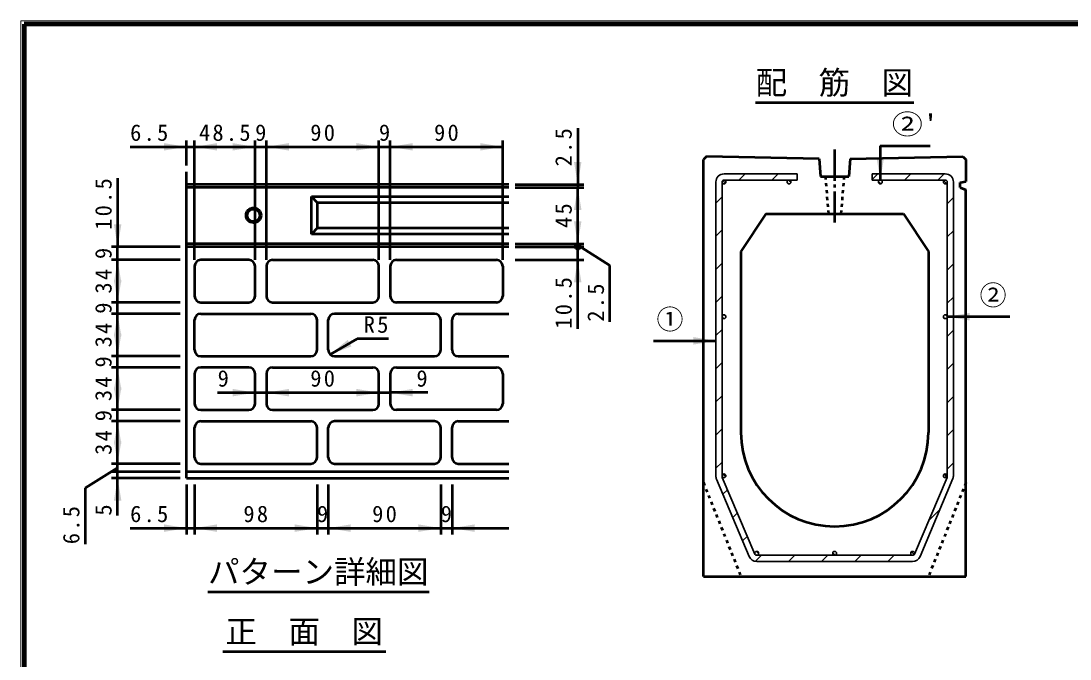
# Model space of a CAD drawing. Units: millimetres, scale not verified, with parts at other scales. Extents: x 100 to 4105, y 100 to 2870.
# Drawn here: x 100 to 1778, y 1849 to 2870 of the extents above; entities that cross this region are included whole.
import ezdxf
from ezdxf.enums import TextEntityAlignment as Align

# ---------------------------------------------------------------- set-up
doc = ezdxf.new("R2010")
doc.units = ezdxf.units.MM
doc.header["$LTSCALE"] = 5
doc.linetypes.add('USER1', pattern=[2.2, 1, -1.2])
doc.linetypes.add('USER3', pattern=[13.4, 10, -1.2, 1, -1.2])
doc.layers.add('V-nasSTD', color=7, linetype='Continuous', lineweight=50)
doc.styles.add('ＭＳ ゴシック', font='')
doc.styles.get('ＭＳ ゴシック').set_extended_font_data('MS Gothic')

msp = doc.modelspace()

# ---------------------------------------------------------------- hatches: boundary and pattern name
at = {"layer": 'V-nasSTD'}
for points in [[(328.59, 2662.66), (364.59, 2668.66), (328.59, 2674.66)], [(413.59, 2674.66), (377.59, 2668.66), (413.59, 2662.66)], [(438.59, 2662.66), (474.59, 2668.66), (438.59, 2674.66)], [(528.59, 2674.66), (492.59, 2668.66), (528.59, 2662.66)], [(636.59, 2662.66), (672.59, 2668.66), (636.59, 2674.66)], [(726.59, 2674.66), (690.59, 2668.66), (726.59, 2662.66)], [(834.59, 2662.66), (870.59, 2668.66), (834.59, 2674.66)], [(1480.594, 2651.44), (1474.594, 2615.44), (1468.594, 2651.44)], [(984.59, 2644.66), (990.59, 2608.66), (996.59, 2644.66)], [(996.59, 2567.66), (990.59, 2603.66), (984.59, 2567.66)], [(248.59, 2544.66), (254.59, 2508.66), (260.59, 2544.66)], [(984.59, 2549.66), (990.59, 2513.66), (996.59, 2549.66)], [(260.59, 2451.66), (254.59, 2487.66), (248.59, 2451.66)], [(996.59, 2451.66), (990.59, 2487.66), (984.59, 2451.66)], [(248.59, 2455.66), (254.59, 2419.66), (260.59, 2455.66)], [(260.59, 2365.66), (254.59, 2401.66), (248.59, 2365.66)], [(1617.594, 2390.94), (1581.594, 2396.94), (1617.594, 2402.94)], [(248.59, 2369.66), (254.59, 2333.66), (260.59, 2369.66)], [(622.696, 2359.785), (594.519, 2336.589), (628.696, 2349.392)], [(1175.594, 2352.292), (1211.594, 2358.292), (1175.594, 2364.292)], [(260.59, 2279.66), (254.59, 2315.66), (248.59, 2279.66)], [(248.59, 2283.66), (254.59, 2247.66), (260.59, 2283.66)], [(438.59, 2269.402), (474.59, 2275.402), (438.59, 2281.402)], [(528.59, 2281.402), (492.59, 2275.402), (528.59, 2269.402)], [(636.59, 2269.402), (672.59, 2275.402), (636.59, 2281.402)], [(726.59, 2281.402), (690.59, 2275.402), (726.59, 2269.402)], [(260.59, 2193.66), (254.59, 2229.66), (248.59, 2193.66)], [(248.59, 2197.66), (254.59, 2161.66), (260.59, 2197.66)], [(260.59, 2102.66), (254.59, 2138.66), (248.59, 2102.66)], [(328.59, 2052.66), (364.59, 2058.66), (328.59, 2064.66)], [(413.59, 2064.66), (377.59, 2058.66), (413.59, 2052.66)], [(537.59, 2052.66), (573.59, 2058.66), (537.59, 2064.66)], [(627.59, 2064.66), (591.59, 2058.66), (627.59, 2052.66)], [(735.59, 2052.66), (771.59, 2058.66), (735.59, 2064.66)], [(825.59, 2064.66), (789.59, 2058.66), (825.59, 2052.66)]]:
    msp.add_hatch(color=256, dxfattribs=at).paths.add_polyline_path(points)

# ---------------------------------------------------------------- linework, layer by layer
at = {"layer": 'V-nasSTD', "lineweight": 100}
for p, q in [((105, 2865), (105, 105)), ((4100, 2865), (105, 2865))]:
    msp.add_line(p, q, dxfattribs=at)
at = {"layer": 'V-nasSTD'}
for p, q in [((1275.191, 2739.44), (1527.997, 2739.44)), ((990.59, 2698.66), (990.59, 2608.66)), ((274.59, 2668.66), (364.59, 2668.66)), ((364.59, 2638.66), (364.59, 2678.66)), ((364.59, 2668.66), (377.59, 2668.66)), ((377.59, 2487.66), (377.59, 2678.66)), ((377.59, 2668.66), (474.59, 2668.66)), ((474.59, 2487.66), (474.59, 2678.66)), ((474.59, 2668.66), (492.59, 2668.66)), ((492.59, 2487.66), (492.59, 2678.66)), ((492.59, 2668.66), (672.59, 2668.66)), ((672.59, 2487.66), (672.59, 2678.66)), ((672.59, 2668.66), (690.59, 2668.66)), ((690.59, 2487.66), (690.59, 2678.66)), ((690.59, 2668.66), (870.59, 2668.66)), ((870.59, 2487.66), (870.59, 2678.66)), ((1474.594, 2670.44), (1554.594, 2670.44)), ((1474.594, 2670.44), (1474.594, 2615.44)), ((1196.594, 2653.44), (1191.594, 2648.44)), ((1376.594, 2649.44), (1196.594, 2653.44)), ((1426.594, 2649.44), (1606.594, 2653.44)), ((1606.594, 2653.44), (1611.594, 2648.44)), ((1191.594, 1981.44), (1191.594, 2648.44)), ((1376.594, 2649.44), (1379.094, 2621.44)), ((1426.594, 2649.44), (1424.094, 2621.44)), ((1611.594, 2648.44), (1611.594, 2613.455)), ((254.59, 2618.66), (254.59, 2508.66)), ((364.59, 2138.66), (364.59, 2628.66)), ((1379.094, 2621.44), (1424.094, 2621.44)), ((880.59, 2608.66), (364.59, 2608.66)), ((880.59, 2603.66), (364.59, 2603.66)), ((890.59, 2608.66), (1000.59, 2608.66)), ((890.59, 2603.66), (1000.59, 2603.66)), ((990.59, 2608.66), (990.59, 2603.66)), ((990.59, 2513.66), (990.59, 2603.66)), ((1602.594, 2611.44), (1611.594, 2613.455)), ((1602.594, 2603.44), (1602.594, 2611.44)), ((1602.594, 2603.44), (1611.594, 2600.082)), ((564.59, 2529.16), (564.59, 2589.16)), ((574.59, 2579.16), (564.59, 2589.16)), ((564.59, 2589.16), (880.59, 2589.16)), ((1611.594, 1981.44), (1611.594, 2600.082)), ((574.59, 2539.16), (574.59, 2579.16)), ((880.59, 2579.16), (574.59, 2579.16)), ((1291.594, 2561.44), (1251.594, 2501.44)), ((1291.594, 2561.44), (1511.594, 2561.44)), ((1511.594, 2561.44), (1551.594, 2501.44)), ((574.59, 2539.16), (564.59, 2529.16)), ((574.59, 2539.16), (880.59, 2539.16)), ((880.59, 2529.16), (564.59, 2529.16)), ((354.59, 2508.66), (244.59, 2508.66)), ((254.59, 2487.66), (254.59, 2508.66)), ((880.59, 2513.66), (364.59, 2513.66)), ((880.59, 2508.66), (364.59, 2508.66)), ((890.59, 2513.66), (1000.59, 2513.66)), ((890.59, 2508.66), (1000.59, 2508.66)), ((990.59, 2508.66), (990.59, 2513.66)), ((1042.125, 2478.943), (990.59, 2511.16)), ((990.59, 2487.66), (990.59, 2508.66)), ((1251.594, 2501.44), (1251.594, 2211.44)), ((1551.594, 2501.44), (1551.594, 2211.44)), ((354.59, 2487.66), (244.59, 2487.66)), ((254.59, 2419.66), (254.59, 2487.66)), ((464.59, 2487.66), (387.59, 2487.66)), ((502.59, 2487.66), (662.59, 2487.66)), ((700.59, 2487.66), (860.59, 2487.66)), ((890.59, 2487.66), (1000.59, 2487.66)), ((990.59, 2377.66), (990.59, 2487.66)), ((377.59, 2477.66), (377.59, 2429.66)), ((474.59, 2429.66), (474.59, 2477.66)), ((492.59, 2477.66), (492.59, 2429.66)), ((672.59, 2429.66), (672.59, 2477.66)), ((690.59, 2477.66), (690.59, 2429.66)), ((870.59, 2477.66), (870.59, 2429.66)), ((1042.125, 2388.943), (1042.125, 2478.943)), ((354.59, 2419.66), (244.59, 2419.66)), ((254.59, 2401.66), (254.59, 2419.66)), ((387.59, 2419.66), (464.59, 2419.66)), ((502.59, 2419.66), (662.59, 2419.66)), ((860.59, 2419.66), (700.59, 2419.66)), ((354.59, 2401.66), (244.59, 2401.66)), ((254.59, 2333.66), (254.59, 2401.66)), ((387.59, 2401.66), (563.59, 2401.66)), ((761.59, 2401.66), (601.59, 2401.66)), ((799.59, 2401.66), (880.59, 2401.66)), ((377.59, 2343.66), (377.59, 2391.66)), ((573.59, 2343.66), (573.59, 2391.66)), ((591.59, 2343.66), (591.59, 2391.66)), ((771.59, 2343.66), (771.59, 2391.66)), ((789.59, 2343.66), (789.59, 2391.66)), ((1681.594, 2396.94), (1581.594, 2396.94)), ((637.82, 2361.589), (594.519, 2336.589)), ((687.82, 2361.589), (637.82, 2361.589)), ((1111.594, 2358.292), (1211.594, 2358.292)), ((354.59, 2333.66), (244.59, 2333.66)), ((254.59, 2315.66), (254.59, 2333.66)), ((387.59, 2333.66), (563.59, 2333.66)), ((601.59, 2333.66), (761.59, 2333.66)), ((799.59, 2333.66), (880.59, 2333.66)), ((354.59, 2315.66), (244.59, 2315.66)), ((254.59, 2247.66), (254.59, 2315.66)), ((377.59, 2305.66), (377.59, 2257.66)), ((464.59, 2315.66), (387.59, 2315.66)), ((474.59, 2257.66), (474.59, 2305.66)), ((492.59, 2305.66), (492.59, 2257.66)), ((502.59, 2315.66), (662.59, 2315.66)), ((672.59, 2257.66), (672.59, 2305.66)), ((690.59, 2305.66), (690.59, 2257.66)), ((700.59, 2315.66), (860.59, 2315.66)), ((870.59, 2305.66), (870.59, 2257.66)), ((414.59, 2275.402), (474.59, 2275.402)), ((474.59, 2275.402), (492.59, 2275.402)), ((492.59, 2275.402), (672.59, 2275.402)), ((672.59, 2275.402), (690.59, 2275.402)), ((750.59, 2275.402), (690.59, 2275.402)), ((354.59, 2247.66), (244.59, 2247.66)), ((254.59, 2229.66), (254.59, 2247.66)), ((387.59, 2247.66), (464.59, 2247.66)), ((502.59, 2247.66), (662.59, 2247.66)), ((860.59, 2247.66), (700.59, 2247.66)), ((354.59, 2229.66), (244.59, 2229.66)), ((254.59, 2161.66), (254.59, 2229.66)), ((377.59, 2171.66), (377.59, 2219.66)), ((387.59, 2229.66), (563.59, 2229.66)), ((573.59, 2171.66), (573.59, 2219.66)), ((591.59, 2171.66), (591.59, 2219.66)), ((761.59, 2229.66), (601.59, 2229.66)), ((771.59, 2171.66), (771.59, 2219.66)), ((789.59, 2171.66), (789.59, 2219.66)), ((799.59, 2229.66), (880.59, 2229.66)), ((203.054, 2122.943), (254.59, 2155.16)), ((354.59, 2161.66), (244.59, 2161.66)), ((354.59, 2148.66), (244.59, 2148.66)), ((254.59, 2148.66), (254.59, 2161.66)), ((254.59, 2138.66), (254.59, 2148.66)), ((880.59, 2148.66), (364.59, 2148.66)), ((387.59, 2161.66), (563.59, 2161.66)), ((601.59, 2161.66), (761.59, 2161.66)), ((799.59, 2161.66), (880.59, 2161.66)), ((354.59, 2138.66), (244.59, 2138.66)), ((254.59, 2078.66), (254.59, 2138.66)), ((364.59, 2138.66), (880.59, 2138.66)), ((203.054, 2032.943), (203.054, 2122.943)), ((364.59, 2128.66), (364.59, 2048.66)), ((377.59, 2128.66), (377.59, 2048.66)), ((573.59, 2128.66), (573.59, 2048.66)), ((591.59, 2128.66), (591.59, 2048.66)), ((771.59, 2128.66), (771.59, 2048.66)), ((789.59, 2128.66), (789.59, 2048.66)), ((274.59, 2058.66), (364.59, 2058.66)), ((364.59, 2058.66), (377.59, 2058.66)), ((377.59, 2058.66), (573.59, 2058.66)), ((573.59, 2058.66), (591.59, 2058.66)), ((591.59, 2058.66), (771.59, 2058.66)), ((771.59, 2058.66), (789.59, 2058.66)), ((789.59, 2058.66), (880.59, 2058.66)), ((1191.594, 1981.44), (1611.594, 1981.44)), ((399.135, 1956.897), (753.145, 1956.897)), ((422.994, 1861.38), (683.801, 1861.38))]:
    msp.add_line(p, q, dxfattribs=at)
at = {"layer": 'V-nasSTD', "linetype": 'USER3'}
msp.add_line((1401.594, 2664.44), (1401.594, 2546.44), dxfattribs=at)
at = {"layer": 'V-nasSTD', "lineweight": 35}
for p, q in [((1341.594, 2625.44), (1224.594, 2625.44)), ((1248.316, 2615.44), (1258.316, 2625.44)), ((1301.349, 2615.44), (1311.349, 2625.44)), ((1341.594, 2625.44), (1341.594, 2615.44)), ((1461.594, 2625.44), (1461.594, 2615.44)), ((1461.594, 2625.44), (1578.594, 2625.44)), ((1461.594, 2616.587), (1470.448, 2625.44)), ((1513.481, 2615.44), (1523.481, 2625.44)), ((1566.514, 2615.44), (1576.514, 2625.44)), ((1211.594, 2612.44), (1211.594, 2142.141)), ((1221.594, 2612.44), (1221.594, 2140.989)), ((1222.617, 2614.696), (1226.85, 2610.463)), ((1341.594, 2615.44), (1224.594, 2615.44)), ((1327.999, 2615.44), (1328.594, 2615.44)), ((1327.999, 2615.38), (1331.535, 2611.845)), ((1461.594, 2615.44), (1578.594, 2615.44)), ((1471.674, 2613.127), (1475.281, 2609.52)), ((1576.391, 2614.476), (1580.63, 2610.237)), ((1581.594, 2612.44), (1581.594, 2140.989)), ((1591.594, 2143.059), (1591.594, 2612.44)), ((1211.594, 2578.719), (1221.594, 2588.719)), ((1581.594, 2577.488), (1591.594, 2587.488)), ((1211.594, 2525.686), (1221.594, 2535.686)), ((1581.594, 2524.455), (1591.594, 2534.455)), ((1211.594, 2472.653), (1221.594, 2482.653)), ((1581.594, 2471.422), (1591.594, 2481.422)), ((1211.594, 2419.62), (1221.594, 2429.62)), ((1581.594, 2418.389), (1591.594, 2428.389)), ((1225.64, 2399.752), (1227.406, 2397.986)), ((1579.038, 2399.907), (1581.561, 2397.384)), ((1221.602, 2396.718), (1224.372, 2393.948)), ((1575.691, 2396.183), (1577.837, 2394.037)), ((1211.594, 2366.587), (1221.594, 2376.587)), ((1581.594, 2365.356), (1591.594, 2375.356)), ((1211.594, 2313.554), (1221.594, 2323.554)), ((1581.594, 2312.323), (1591.594, 2322.323)), ((1211.594, 2260.521), (1221.594, 2270.521)), ((1581.594, 2259.29), (1591.594, 2269.29)), ((1211.594, 2207.488), (1221.594, 2217.488)), ((1581.594, 2206.257), (1591.594, 2216.257)), ((1211.594, 2154.455), (1221.594, 2164.455)), ((1581.594, 2153.224), (1591.594, 2163.224)), ((1212.621, 2137.078), (1264.924, 2013.377)), ((1274.119, 2017.263), (1221.835, 2139.812)), ((1223.414, 2145.198), (1227.352, 2141.26)), ((1529.069, 2017.263), (1581.354, 2139.812)), ((1590.58, 2138.025), (1538.244, 2013.406)), ((1577.116, 2145.05), (1581.205, 2140.961)), ((1222.912, 2112.739), (1230.253, 2120.081)), ((1238.671, 2075.466), (1246.113, 2082.907)), ((1551.692, 2070.288), (1569.692, 2088.289)), ((1254.431, 2038.193), (1261.972, 2045.734)), ((1274.871, 2005.599), (1284.712, 2015.44)), ((1276.487, 2021.414), (1279.853, 2018.049)), ((1276.879, 2015.44), (1526.309, 2015.44)), ((1327.745, 2005.44), (1337.745, 2015.44)), ((1380.778, 2005.44), (1390.778, 2015.44)), ((1398.742, 2019.368), (1402.523, 2015.587)), ((1402.523, 2015.44), (1401.594, 2015.44)), ((1433.811, 2005.44), (1443.811, 2015.44)), ((1486.844, 2005.44), (1496.844, 2015.44)), ((1524.532, 2020.857), (1528.726, 2016.663)), ((1276.897, 2005.44), (1526.259, 2005.44))]:
    msp.add_line(p, q, dxfattribs=at)
at = {"layer": 'V-nasSTD', "linetype": 'USER1'}
for p, q in [((1386.594, 2621.44), (1391.594, 2561.44)), ((1416.594, 2621.44), (1411.594, 2561.44)), ((1191.594, 2131.44), (1251.594, 1981.44)), ((1611.594, 2131.44), (1551.594, 1981.44))]:
    msp.add_line(p, q, dxfattribs=at)
at = {"layer": 'V-nasSTD', "lineweight": 13}
msp.add_lwpolyline([(100, 100), (100, 2870), (4105, 2870), (4105, 100)], close=True, dxfattribs=at)
at = {"layer": 'V-nasSTD', "lineweight": 35}
for centre in [(1224.594, 2612.44), (1328.594, 2612.44), (1474.594, 2612.44), (1578.594, 2612.44), (1224.594, 2396.94), (1578.594, 2396.94), (1224.594, 2142.44), (1578.594, 2142.44), (1276.879, 2018.44), (1401.594, 2018.44), (1526.309, 2018.44)]:
    msp.add_circle(centre, 3, dxfattribs=at)
at = {"layer": 'V-nasSTD'}
for centre, radius in [((471.99, 2559.16), 12), ((471.99, 2559.16), 10), ((990.59, 2508.66), 4)]:
    msp.add_circle(centre, radius, dxfattribs=at)
at = {"layer": 'V-nasSTD', "lineweight": 35}
for centre, radius, start, end in [((1224.594, 2612.44), 13, 90, 180), ((1578.594, 2612.44), 13, 0, 90), ((1224.594, 2612.44), 3, 90, 180), ((1224.594, 2612.44), 3, 131.23207, 180), ((1224.594, 2612.44), 3, 90, 131.23207), ((1578.594, 2612.44), 3, 0, 90), ((1578.594, 2612.44), 3, 0, 90), ((1224.594, 2142.141), 13, 180, 202.91963), ((1224.594, 2140.989), 3, 180, 203.10504), ((1578.594, 2140.989), 3, 336.89496, 0), ((1578.594, 2143.059), 13, 337.21925, 0), ((1276.879, 2018.44), 3, 203.10504, 270), ((1276.879, 2018.44), 3, 203.10504, 270), ((1276.879, 2018.44), 3, 203.10504, 270), ((1526.309, 2018.44), 3, 270, 336.90127), ((1526.309, 2018.44), 3, 270, 336.90127), ((1526.309, 2018.44), 3, 270, 323.67738), ((1526.309, 2018.44), 3, 323.67738, 336.90127), ((1276.897, 2018.44), 13, 202.91963, 270), ((1526.259, 2018.44), 13, 270, 337.21925)]:
    msp.add_arc(centre, radius, start, end, dxfattribs=at)
at = {"layer": 'V-nasSTD'}
for centre, radius, start, end in [((387.59, 2477.66), 10, 90, 180), ((464.59, 2477.66), 10, 0, 90), ((502.59, 2477.66), 10, 90, 180), ((662.59, 2477.66), 10, 0, 90), ((700.59, 2477.66), 10, 90, 180), ((860.59, 2477.66), 10, 0, 90), ((387.59, 2429.66), 10, 180, 270), ((464.59, 2429.66), 10, 270, 0), ((502.59, 2429.66), 10, 180, 270), ((662.59, 2429.66), 10, 270, 0), ((700.59, 2429.66), 10, 180, 270), ((860.59, 2429.66), 10, 270, 0), ((387.59, 2391.66), 10, 90, 180), ((563.59, 2391.66), 10, 0, 90), ((601.59, 2391.66), 10, 90, 180), ((761.59, 2391.66), 10, 0, 90), ((799.59, 2391.66), 10, 90, 180), ((387.59, 2343.66), 10, 180, 270), ((563.59, 2343.66), 10, 270, 0), ((601.59, 2343.66), 10, 180, 270), ((761.59, 2343.66), 10, 270, 0), ((799.59, 2343.66), 10, 180, 270), ((387.59, 2305.66), 10, 90, 180), ((464.59, 2305.66), 10, 0, 90), ((502.59, 2305.66), 10, 90, 180), ((662.59, 2305.66), 10, 0, 90), ((700.59, 2305.66), 10, 90, 180), ((860.59, 2305.66), 10, 0, 90), ((387.59, 2257.66), 10, 180, 270), ((464.59, 2257.66), 10, 270, 0), ((502.59, 2257.66), 10, 180, 270), ((662.59, 2257.66), 10, 270, 0), ((700.59, 2257.66), 10, 180, 270), ((860.59, 2257.66), 10, 270, 0), ((387.59, 2219.66), 10, 90, 180), ((563.59, 2219.66), 10, 0, 90), ((601.59, 2219.66), 10, 90, 180), ((761.59, 2219.66), 10, 0, 90), ((799.59, 2219.66), 10, 90, 180), ((1401.594, 2211.44), 150, 180, 270), ((1401.594, 2211.44), 150, 270, 0), ((387.59, 2171.66), 10, 180, 270), ((563.59, 2171.66), 10, 270, 0), ((601.59, 2171.66), 10, 180, 270), ((761.59, 2171.66), 10, 270, 0), ((799.59, 2171.66), 10, 180, 270)]:
    msp.add_arc(centre, radius, start, end, dxfattribs=at)

# ---------------------------------------------------------------- texts
at = {"layer": 'V-nasSTD', "style": 'ＭＳ ゴシック'}
for s, height, p in [('配\u3000筋\u3000図', 36.95, (1275.191, 2789.84)), ('9', 26.39, (474.59, 2704.66)), ('9', 26.39, (672.59, 2704.66)), ('②', 31.67, (1633.394, 2447.14)), ('①', 31.67, (1116.594, 2408.492)), ('9', 26.39, (414.59, 2311.402)), ('9', 26.39, (732.59, 2311.402)), ('9', 26.39, (573.59, 2094.66)), ('9', 26.39, (771.59, 2094.66)), ('パターン詳細図', 36.95, (399.135, 2007.297)), ('正\u3000面\u3000図', 36.95, (426.994, 1911.78))]:
    msp.add_text(s, height=height, dxfattribs=at).set_placement(p, align=Align.TOP_LEFT)
at = {"layer": 'V-nasSTD', "style": 'ＭＳ ゴシック', "width": 1.15}
msp.add_text("②'", height=31.67, dxfattribs=at).set_placement((1492.994, 2720.64), align=Align.TOP_LEFT)
at = {"layer": 'V-nasSTD', "style": 'ＭＳ ゴシック'}
for s, p in [('9', (218.59, 2489.16)), ('9', (218.59, 2401.66)), ('9', (218.59, 2315.66)), ('9', (218.59, 2229.66)), ('5', (218.59, 2078.66))]:
    msp.add_text(s, height=26.39, rotation=90, dxfattribs=at).set_placement(p, align=Align.TOP_LEFT)
at = {"layer": 'V-nasSTD', "char_height": 26.39, "attachment_point": 1, "style": 'ＭＳ ゴシック'}
for s, insert in [('\\T1.2;6.5', (274.59, 2704.66)), ('\\T1.2;48.5', (384.69, 2704.66)), ('\\T1.2;90', (562.79, 2704.66)), ('\\T1.2;90', (760.79, 2704.66)), ('\\T1.2;R5', (648.22, 2397.589)), ('\\T1.2;90', (562.79, 2311.402)), ('\\T1.2;6.5', (274.59, 2094.66)), ('\\T1.2;98', (455.79, 2094.66)), ('\\T1.2;90', (661.79, 2094.66))]:
    msp.add_mtext(s, dxfattribs=dict(at, insert=insert))
at = {"layer": 'V-nasSTD', "char_height": 26.39, "attachment_point": 1, "rotation": 90, "style": 'ＭＳ ゴシック'}
for s, insert in [('\\T1.2;2.5', (954.59, 2637.46)), ('\\T1.2;10.5', (218.59, 2535.86)), ('\\T1.2;45', (954.59, 2538.86)), ('\\T1.2;34', (218.59, 2433.86)), ('\\T1.2;10.5', (954.59, 2377.66)), ('\\T1.2;2.5', (1006.125, 2388.943)), ('\\T1.2;34', (218.59, 2347.86)), ('\\T1.2;34', (218.59, 2261.86)), ('\\T1.2;34', (218.59, 2175.86)), ('\\T1.2;6.5', (167.054, 2032.943))]:
    msp.add_mtext(s, dxfattribs=dict(at, insert=insert))

doc.saveas('drawing.dxf')
